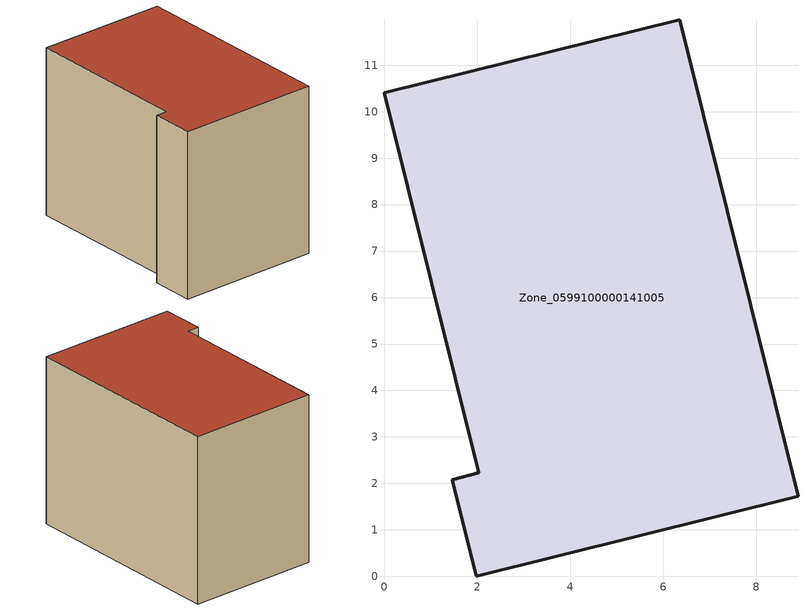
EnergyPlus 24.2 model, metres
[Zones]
Zone_0599100000141005
 floor ground (C_G): 8.9,1.72 1.97,0 1.46,2.08 2.03,2.23 0,10.41 6.35,11.98 z0
 wall outside (C_F): 1.97,0 8.9,1.72 6.35,11.98 0,10.41 2.03,2.23 1.46,2.08 1.97,0 z0:8.43
 roof outside (C_R): 1.46,2.08 1.97,0 8.9,1.72 6.35,11.98 0,10.41 2.03,2.23 z8.43
[BUILDING]
Pand.0599100000141005: North Axis=0; Terrain=City; Loads Convergence Tolerance Value=0.04; Temperature Convergence Tolerance Value=0.4; Solar Distribution=FullExterior; Maximum Number of Warmup Days=25; Minimum Number of Warmup Days=1
[Site:Location]
Rotterdam.The.Hague.AP_ZH_NLD Design_Conditions: Latitude=51.96; Longitude=4.45; Time Zone=1; Elevation=-4.5
[SITE:GROUNDTEMPERATURE:BUILDINGSURFACE]
18, 18, 18, 18, 18, 18, 18, 18, 18, 18, 18, 18
[MATERIAL] Thermal Absorptance=0.9; Solar Absorptance=0.7; Visible Absorptance=0.7
Name | Roughness | Thickness | Conductivity | Density | Specific Heat
G.TC.1946-1964 | MediumSmooth | 0.15 | 1 | 540 | 1210
F.TC.1946-1964 | Rough | 0.3 | 0.857143 | 1920 | 840
R.TC.1946-1964 | MediumRough | 0.2 | 0.235294 | 1500 | 1000
[CONSTRUCTION]
C_G: G.TC.1946-1964
C_F: F.TC.1946-1964
C_R: R.TC.1946-1964
[ZONE]
Zone_0599100000141005: Type=1; Multiplier=1; Ceiling Height=Autocalculate; Volume=Autocalculate; Floor Area=autocalculate; Part of Total Floor Area=Yes
[ZONEINFILTRATION:DESIGNFLOWRATE]
Infil_Zone_0599100000141005: Zone or ZoneList or Space or SpaceList=Zone_0599100000141005; Schedule=AlwaysOn; Design Flow Rate Calculation Method=Flow/Area; Flow Rate per Floor Area=0.003; Constant Term Coefficient=1; Temperature Term Coefficient=0; Velocity Term Coefficient=0; Velocity Squared Term Coefficient=0
[HVACTEMPLATE:ZONE:IDEALLOADSAIRSYSTEM]
Zone_0599100000141005: Maximum Heating Supply Air Temperature=50; Minimum Cooling Supply Air Temperature=13; Maximum Heating Supply Air Humidity Ratio=0.0156; Minimum Cooling Supply Air Humidity Ratio=0.0077; Heating Limit=NoLimit; Cooling Limit=NoLimit; Dehumidification Control Type=ConstantSensibleHeatRatio; Cooling Sensible Heat Ratio=0.7; Dehumidification Setpoint=60; Humidification Control Type=None; Humidification Setpoint=30; Outdoor Air Method=None; Outdoor Air Flow Rate per Person=0.00944; Outdoor Air Flow Rate per Zone Floor Area=0; Outdoor Air Flow Rate per Zone=0; Demand Controlled Ventilation Type=None; Outdoor Air Economizer Type=NoEconomizer; Heat Recovery Type=None; Sensible Heat Recovery Effectiveness=0.7; Latent Heat Recovery Effectiveness=0.65
[ZONECONTROL:THERMOSTAT]
ThermostatControl_Zone_0599100000141005: Zone or ZoneList=Zone_0599100000141005; Control Type Schedule=DualSetpointControlType; Control 1=Thermostat_Zone_0599100000141005; Temperature Difference Between Cutout And Setpoint=0
[THERMOSTATSETPOINT:DUALSETPOINT]
Thermostat_Zone_0599100000141005: Heating Setpoint Temperature Schedule=HeatingSetpoint_Zone_0599100000141005; Cooling Setpoint Temperature Schedule=CoolingSetpoint_Zone_0599100000141005
[SCHEDULE:COMPACT]
HeatingSetpoint_Zone_0599100000141005: Through: 12/31, For: AllDays, Until: 24:00, 21
CoolingSetpoint_Zone_0599100000141005: Through: 12/31, For: AllDays, Until: 24:00, 24
DualSetpointControlType: Through: 12/31, For: AllDays, Until: 24:00, 4
AlwaysOn: Through: 12/31, For: AllDays, Until: 24:00, 1
